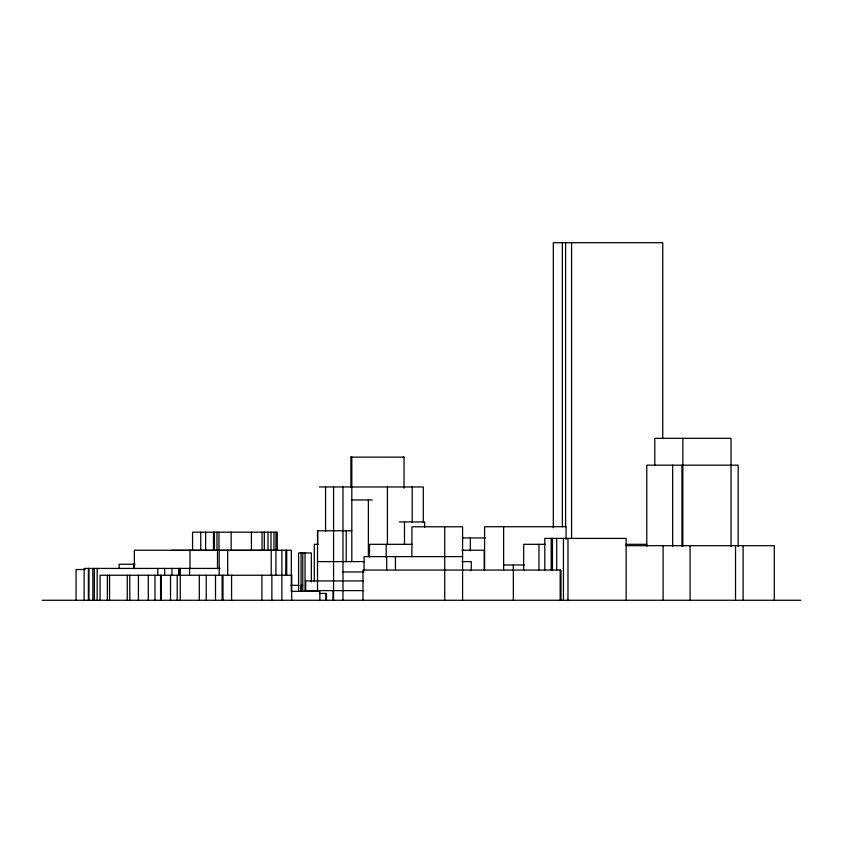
<?xml version="1.0" encoding="UTF-8"?>
<svg xmlns="http://www.w3.org/2000/svg" width="843" height="843" viewBox="0 0 843 843"><rect width="100%" height="100%" fill="white"/><g stroke="black" fill="none" stroke-linecap="round" stroke-linejoin="round"><path stroke-width="1.26" d="M350.888 487.38L350.888 457.127L404.029 457.138L404.029 488.202M319.423 486.959L423.291 486.969L423.291 522.27M351.805 499.962L372.269 499.962M399.34 521.933L424.651 521.933L424.651 527.202M351.805 530.784L317.526 530.784L317.526 591.249M462.596 537.95L485.389 537.95M318.19 544.315L314.291 544.315L314.291 581.607M412.048 544.315L369.497 544.315L369.497 557.17M545.463 544.315L523.682 544.315L523.682 570.342M625.559 544.315L646.844 544.315M625.906 545.684L774.285 545.684L774.285 600.269M461.996 550.226L484.251 550.226L484.251 569.984M171.645 550.384L278.359 550.384M462.596 556.622L364.071 556.622L364.071 570.058M317.526 561.607L364.545 561.607M462.101 561.607L471.279 561.607L471.279 570.627M135.049 564.252L119.158 564.252L119.158 568.108M503.619 565L524.441 565M219.981 568.424L84.142 568.424L84.142 600.269M85.111 569.52L76.06 569.52L76.06 600.269M342.985 571.965L363.976 571.965M363.459 580.932L305.703 580.932L305.703 590.606L363.459 590.606M290.677 585.348L298.959 585.348M302.785 585.348L301.278 585.348L301.278 591.565M291.32 591.312L319.845 591.312L319.845 600.269M319.318 593.451L326.483 593.451L326.483 600.269M42.15 600.269L800.85 600.269M403.175 457.127L404.029 457.138M350.888 457.127L351.805 457.138L351.805 561.607M743.115 545.684L743.115 600.269M738.162 546.485L738.162 465.167L646.771 465.167L646.771 546.485M735.528 545.684L735.528 600.269M731.018 546.485L731.018 438.328L654.79 438.328L654.79 465.167M690.09 545.684L690.09 600.269M682.851 438.328L682.851 546.485M681.945 465.167L681.945 546.485M672.651 465.167L672.651 546.485M663.114 545.684L663.114 600.269M662.756 438.581L662.756 242.721L553.314 242.721L553.314 527.802M626.159 600.269L626.159 538.403L544.799 538.403L544.799 569.994M571.565 242.721L571.565 538.487M567.971 538.403L567.971 600.269M566.085 539.488L566.085 526.727L484.577 526.727L484.577 570.068M565.6 242.721L565.6 526.654M563.44 538.403L563.44 600.269M562.355 242.721L562.355 526.654M560.732 600.269L560.732 570.058L362.975 570.058L362.975 600.269M560.658 570.058L560.658 600.269M560.173 570.058L560.173 600.269M556.707 538.403L556.707 569.994M552.45 538.403L552.45 569.994M551.196 538.403L551.196 569.994M538.94 544.315L538.94 570.342M513.324 565L513.345 600.269M503.619 526.727L503.619 570.226M470.331 537.95L470.331 550.932M462.596 600.269L462.596 526.78L411.921 526.78L411.921 556.622M444.714 526.78L444.714 600.269M412.195 486.959L412.195 522.207M404.482 521.933L404.482 544.315M395.43 556.622L395.43 570.058M387.422 486.959L387.422 544.388M386.716 556.622L386.716 570.058M386.21 544.315L386.21 557.17M368.37 499.962L368.37 556.359M346.262 530.784L346.178 561.607M342.985 486.969L342.985 600.269M333.575 486.969L333.575 600.269M333.006 590.606L333.006 600.269M325.978 593.451L325.999 600.269M325.567 486.969L325.567 531.427M317.663 530.784L317.663 544.905M311.341 581.87L311.341 552.955L298.591 552.955L298.591 591.069M305.04 552.955L305.04 591.069M302.785 552.955L302.785 591.565M301.056 552.955L301.056 591.069M291.667 600.269L291.783 575.253L100.096 575.253L100.096 600.269M291.299 591.048L291.299 550.226L219.201 550.226L219.201 575.253M286.715 550.226L286.715 575.253M285.851 550.226L285.735 575.253M281.889 550.226L281.878 600.269M277.273 550.384L277.315 532.186L192.562 532.186L192.562 550.384M275.967 532.186L275.914 575.253M273.964 532.186L273.964 550.384M271.878 575.253L271.878 600.269M271.225 550.226L271.225 575.253M270.972 532.186L270.972 550.384M267.99 532.186L267.99 550.384M264.312 532.186L264.312 550.384M262.068 532.186L262.068 550.384M261.899 575.253L261.899 600.269M251.414 532.186L251.414 550.384M231.583 575.253L231.583 600.269M231.161 532.186L231.161 550.384M227.673 550.226L227.673 575.253M222.995 575.253L222.995 600.269M222.141 575.253L222.141 600.269M218.969 532.186L218.969 550.384M217.494 568.667L217.494 550.226L134.364 550.226L134.364 568.667M216.978 532.186L216.978 550.384M215.502 575.253L215.502 600.269M214.428 532.186L214.428 550.384M213.469 532.186L213.469 550.384M206.229 575.253L206.229 600.269M205.65 532.186L205.65 550.384M200.739 532.186L200.739 550.384M199.317 575.253L199.317 600.269M189.991 550.226L189.991 568.667M189.57 568.424L189.57 574.8M180.328 568.424L180.328 574.8M180.244 575.253L180.244 600.269M179.369 568.424L179.369 574.8M178.621 568.424L178.674 574.8M177.199 575.253L177.199 600.269M171.972 568.424L171.972 574.8M170.518 575.253L170.518 600.269M164.68 568.424L164.68 574.8M161.224 575.253L161.224 600.269M160.581 575.253L160.581 600.269M157.82 568.424L157.82 574.8M154.996 575.253L154.996 600.269M148.294 575.253L148.294 600.269M138.421 575.253L138.421 600.269M133.784 564.252L133.784 568.108M129.801 575.253L129.801 600.269M127.261 575.253L127.261 600.269M109.558 575.253L109.558 600.269M107.377 575.253L107.377 600.269M97.166 568.424L97.166 600.269M94.332 568.424L94.332 600.269M92.867 568.424L92.867 600.269M88.958 568.424L88.958 600.269M88.378 568.424L88.378 600.269"/></g></svg>
